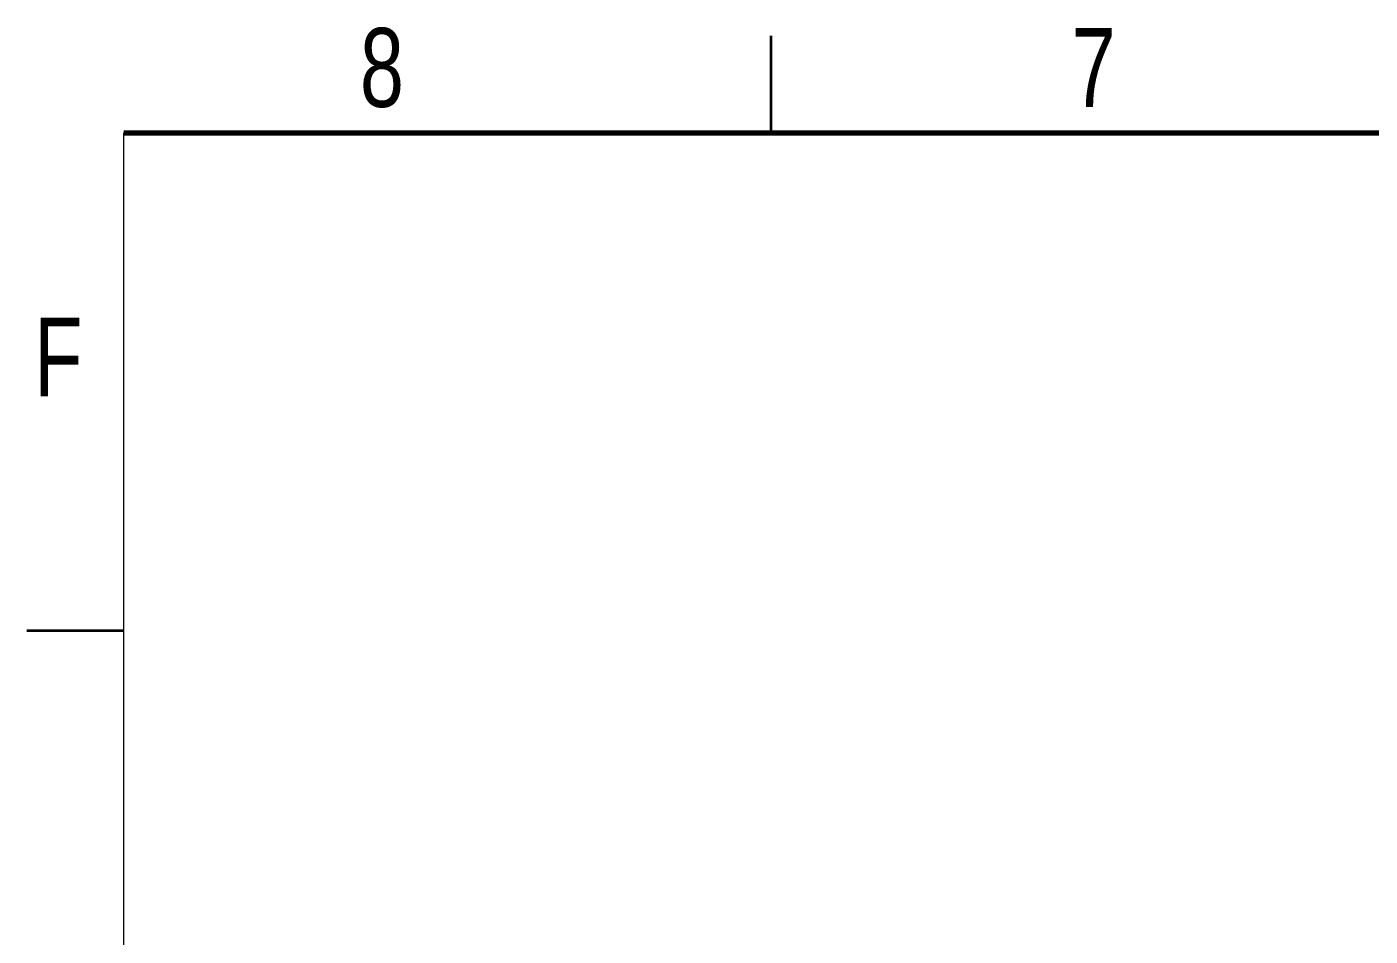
# Model space of a CAD drawing. Header units: millimetres. Extents: x 6878 to 9473, y 4568 to 6402.
# Drawn here: x 6878 to 7527, y 5963 to 6402 of the extents above; entities that cross this region are included whole.
import ezdxf

# ---------------------------------------------------------------- set-up
doc = ezdxf.new("R2010")
doc.units = ezdxf.units.MM
doc.header["$LTSCALE"] = 10
doc.styles.add('SLDTEXTSTYLE0', font='TXT', dxfattribs={"width": 0.75})

msp = doc.modelspace()

# ---------------------------------------------------------------- linework, layer by layer
at = {"color": 7, "linetype": 'Continuous', "lineweight": 35}
for p, q in [((7237.71, 6350.93), (7237.71, 6397.82)), ((6925.07, 6110.19), (6878.18, 6110.19))]:
    msp.add_line(p, q, dxfattribs=at)
at = {"color": 7, "linetype": 'Continuous', "lineweight": 18}
msp.add_line((6925.07, 4618.9), (6925.07, 6350.93), dxfattribs=at)
at = {"color": 7, "linetype": 'Continuous', "lineweight": 70}
msp.add_line((6925.07, 6350.93), (9426.2, 6350.93), dxfattribs=at)

# ---------------------------------------------------------------- texts
at = {"color": 7, "linetype": 'Continuous', "lineweight": 0, "char_height": 38.12, "attachment_point": 2, "style": 'SLDTEXTSTYLE0'}
for s, insert in [('8', (7049.74, 6401.66)), ('7', (7393.65, 6401.66)), ('F', (6893.41, 6261.67))]:
    msp.add_mtext(s, dxfattribs=dict(at, insert=insert))

doc.saveas('drawing.dxf')
